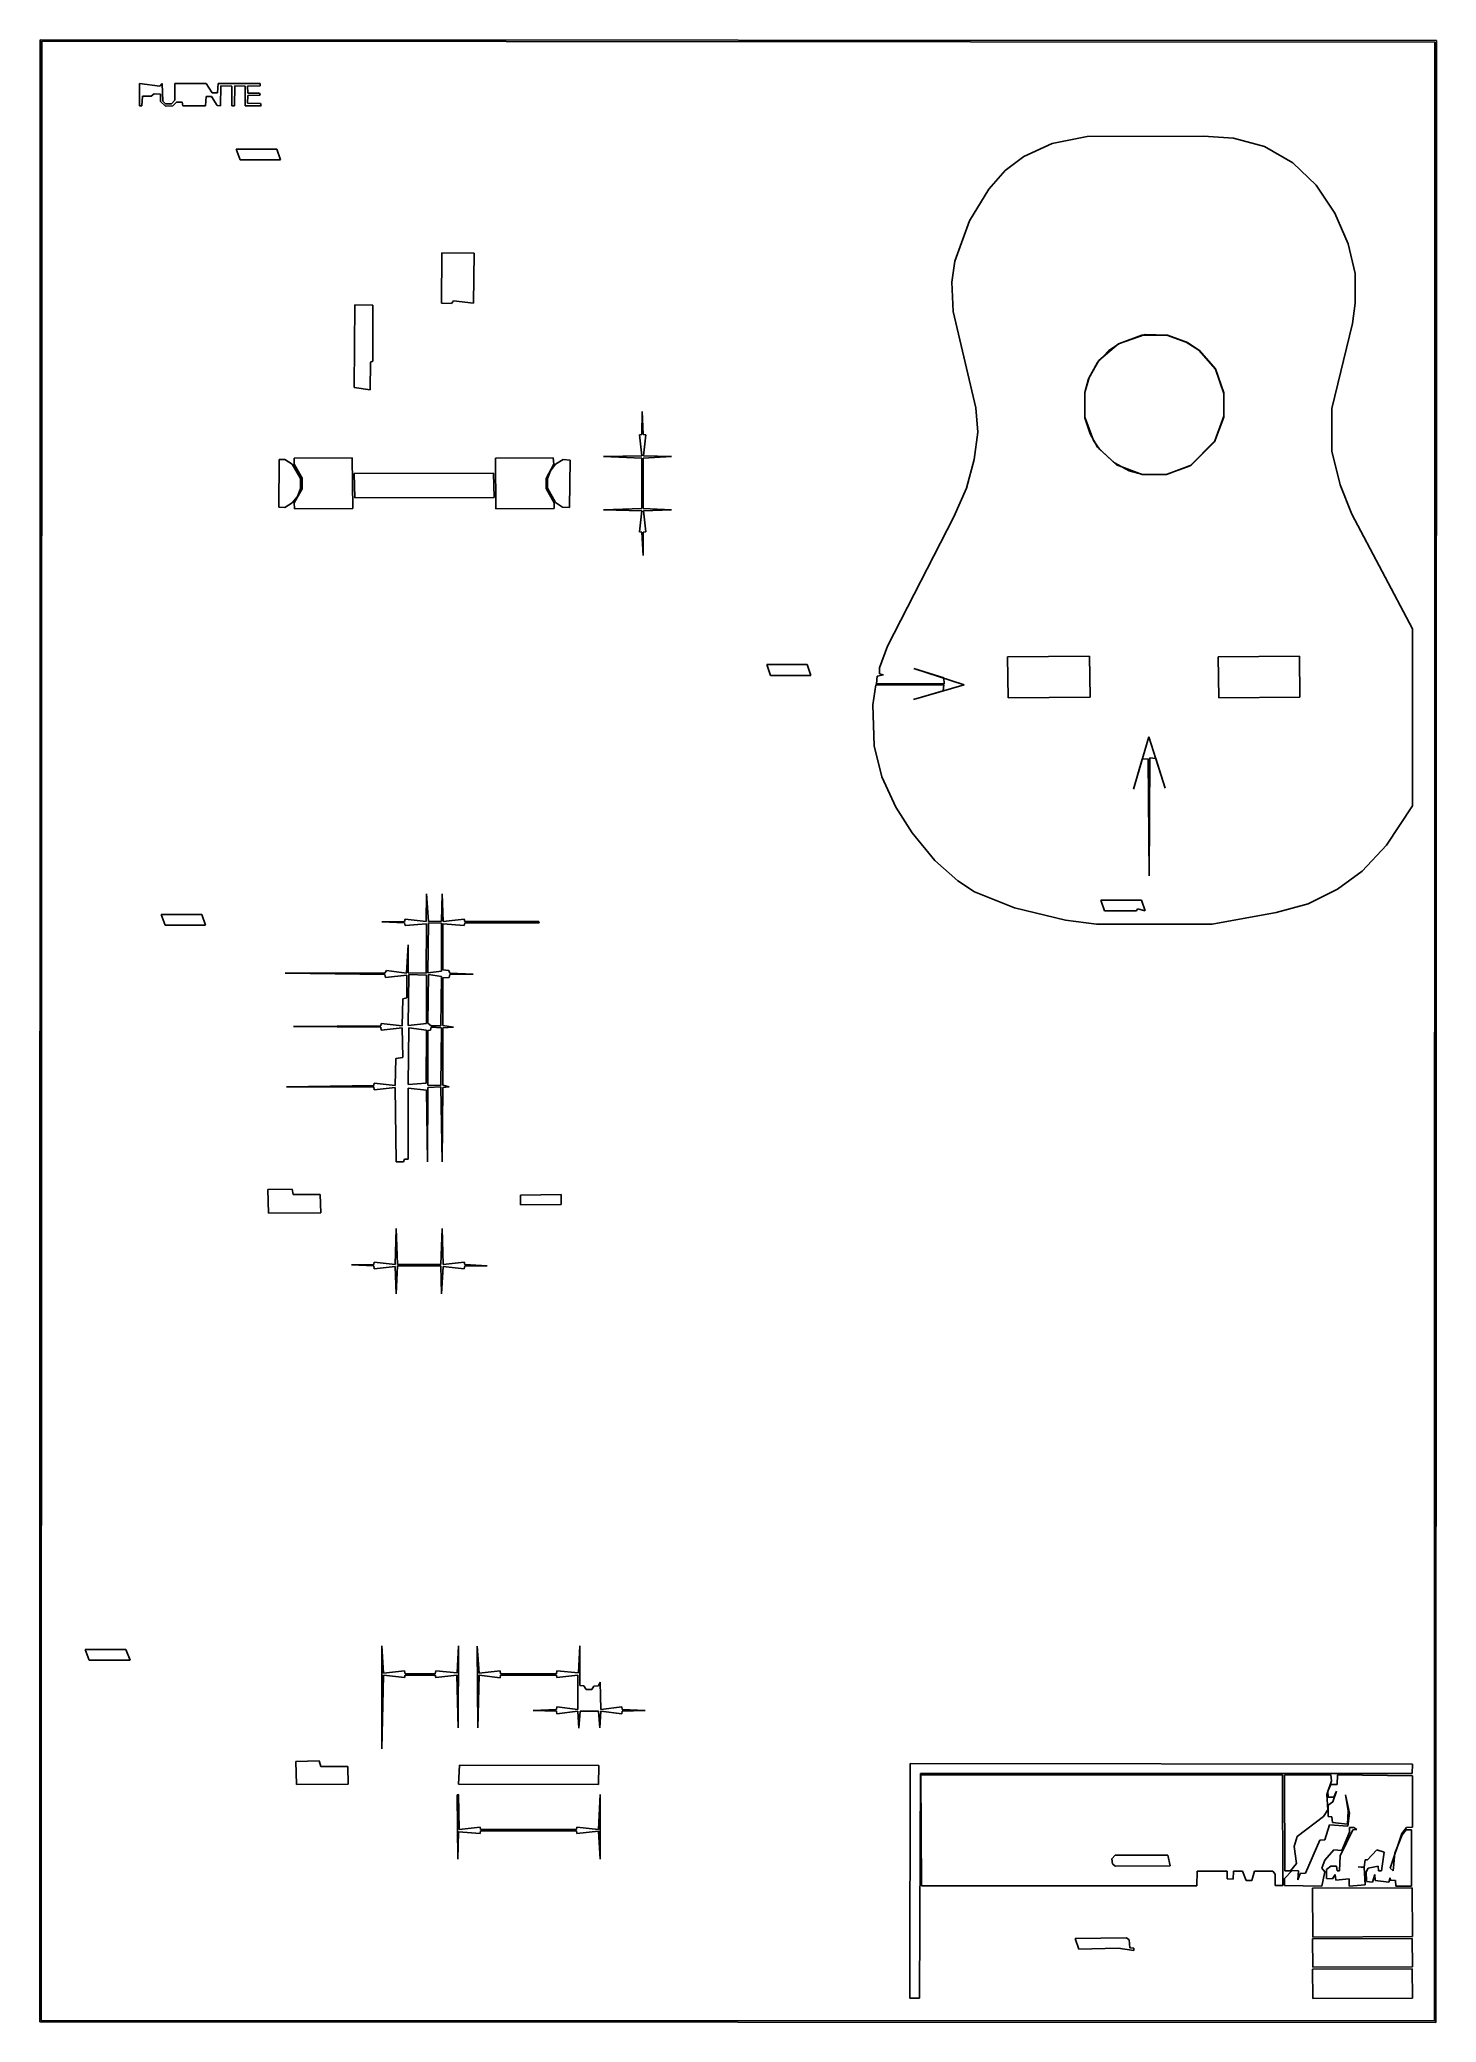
# Model space of a CAD drawing. Extents: x 11 to 201, y 6 to 276.
import ezdxf

# ---------------------------------------------------------------- set-up
doc = ezdxf.new("R2010")
doc.units = 0

msp = doc.modelspace()

# ---------------------------------------------------------------- linework, layer by layer
at = {"layer": 'BRIDGE_ROUTE'}
for p, q in [((129.73, 9.52), (129.79, 41.47)), ((129.79, 41.47), (198.25, 41.4)), ((198.25, 41.4), (198.18, 40.13)), ((131.19, 40.13), (131.06, 9.52)), ((198.18, 40.13), (131.19, 40.13)), ((131.06, 9.52), (129.73, 9.52))]:
    msp.add_line(p, q, dxfattribs=at)
at = {"layer": 'CONTROL_CAVITY'}
for p, q in [((145.29, 260.41), (149.16, 262.19)), ((149.16, 262.19), (153.92, 263.14)), ((153.92, 263.14), (169.74, 263.21)), ((169.74, 263.21), (173.86, 262.95)), ((173.86, 262.95), (178.05, 261.81)), ((142.75, 258.51), (145.29, 260.41)), ((178.05, 261.81), (181.93, 259.59)), ((181.93, 259.59), (185.1, 256.54)), ((140.53, 255.97), (142.75, 258.51)), ((137.86, 251.65), (140.53, 255.97)), ((185.1, 256.54), (187.64, 252.73)), ((135.89, 246.19), (137.86, 251.65)), ((187.64, 252.73), (189.48, 248.54)), ((189.48, 248.54), (190.44, 244.48)), ((135.45, 243.33), (135.89, 246.19)), ((135.64, 239.33), (135.45, 243.33)), ((190.44, 244.48), (190.44, 240.47)), ((190.44, 240.47), (190.06, 237.68)), ((138.75, 226.19), (135.64, 239.33)), ((190.06, 237.68), (187.26, 226.12)), ((139, 222.88), (138.75, 226.19)), ((187.26, 226.12), (187.26, 220.28)), ((138.49, 219.14), (139, 222.88)), ((137.48, 215.26), (138.49, 219.14)), ((187.26, 220.28), (188.4, 215.71)), ((135.76, 211.33), (137.48, 215.26)), ((188.4, 215.71), (189.99, 211.71)), ((126.68, 193.74), (135.76, 211.33)), ((189.99, 211.71), (198.25, 196.09)), ((198.25, 196.09), (198.25, 171.96)), ((125.6, 190.75), (126.68, 193.74)), ((125.22, 188.6), (125.29, 189.61)), ((125.29, 189.61), (126.17, 189.8)), ((125.6, 189.93), (125.6, 190.75)), ((126.17, 189.8), (125.6, 189.93)), ((137.16, 188.47), (130.3, 190.69)), ((130.3, 190.69), (134.37, 189.42)), ((134.37, 189.42), (134.43, 188.6)), ((124.71, 185.74), (125.1, 188.47)), ((125.1, 188.47), (134.37, 188.47)), ((134.43, 188.6), (125.22, 188.6)), ((130.24, 186.44), (137.16, 188.47)), ((134.3, 187.64), (130.24, 186.44)), ((134.37, 188.47), (134.3, 187.64)), ((124.9, 180.15), (124.71, 185.74)), ((125.92, 175.9), (124.9, 180.15)), ((127.83, 171.77), (125.92, 175.9)), ((130.05, 168.27), (127.83, 171.77)), ((198.25, 171.96), (194.69, 166.62)), ((133.16, 164.53), (130.05, 168.27)), ((194.69, 166.62), (191.39, 163.07)), ((136.27, 161.73), (133.16, 164.53)), ((191.39, 163.07), (188.02, 160.59)), ((138.56, 160.27), (136.27, 161.73)), ((144.02, 158.05), (138.56, 160.27)), ((188.02, 160.59), (184.02, 158.62)), ((150.94, 156.4), (144.02, 158.05)), ((179.64, 157.42), (170.94, 155.83)), ((184.02, 158.62), (179.64, 157.42)), ((155.19, 155.83), (150.94, 156.4)), ((170.94, 155.83), (155.19, 155.83))]:
    msp.add_line(p, q, dxfattribs=at)
at = {"layer": 'JACK_ROUTE'}
for p, q in [((63.88, 159.96), (63.82, 156.21)), ((64.14, 156.21), (63.88, 159.96)), ((66.04, 159.96), (65.91, 156.27)), ((66.17, 156.21), (66.04, 159.96)), ((60.9, 156.21), (57.78, 156.15)), ((57.78, 156.15), (60.9, 156.02)), ((60.96, 156.53), (60.9, 156.21)), ((60.9, 156.02), (60.96, 155.64)), ((63.82, 156.21), (60.96, 156.53)), ((60.96, 155.64), (63.88, 155.89)), ((63.88, 155.89), (63.82, 149.16)), ((65.91, 156.27), (64.14, 156.21)), ((66.1, 149.61), (66.1, 155.89)), ((66.1, 155.89), (69.02, 155.64)), ((69.02, 156.53), (66.17, 156.21)), ((69.09, 156.21), (69.02, 156.53)), ((69.02, 155.64), (69.09, 156.02)), ((79.18, 156.21), (69.09, 156.21)), ((69.09, 156.02), (79.25, 156.02)), ((79.25, 156.02), (79.18, 156.21)), ((61.4, 153.04), (61.15, 149.16)), ((61.4, 149.23), (61.4, 153.04)), ((58.23, 149.16), (44.64, 149.16)), ((44.64, 149.16), (58.23, 148.97)), ((58.42, 149.54), (58.23, 149.16)), ((58.23, 148.97), (58.29, 148.59)), ((58.29, 148.59), (61.21, 148.91)), ((61.15, 149.16), (58.42, 149.54)), ((61.21, 148.91), (61.21, 145.8)), ((63.82, 149.16), (61.4, 149.23)), ((66.93, 149.54), (66.1, 149.61)), ((66.1, 148.53), (66.99, 148.59)), ((67.06, 149.16), (66.93, 149.54)), ((66.99, 148.59), (67.06, 148.97)), ((70.23, 149.03), (67.06, 149.16)), ((67.06, 148.97), (70.23, 149.03)), ((66.1, 142.05), (66.1, 148.53)), ((60.64, 145.67), (60.58, 141.99)), ((61.21, 145.8), (60.64, 145.67)), ((57.66, 141.99), (45.78, 141.92)), ((45.78, 141.92), (57.66, 141.8)), ((57.72, 142.3), (57.66, 141.99)), ((57.66, 141.8), (57.72, 141.41)), ((60.58, 141.99), (57.72, 142.3)), ((57.72, 141.41), (60.58, 141.73)), ((60.58, 141.73), (60.64, 137.67)), ((67.56, 141.8), (66.1, 142.05)), ((66.1, 141.73), (67.56, 141.8)), ((66.1, 133.92), (66.1, 141.73)), ((59.69, 137.54), (59.63, 133.86)), ((60.64, 137.67), (59.69, 137.54)), ((56.71, 133.86), (44.83, 133.67)), ((44.83, 133.67), (56.71, 133.67)), ((56.77, 134.18), (56.71, 133.86)), ((56.71, 133.67), (56.77, 133.29)), ((59.63, 133.86), (56.77, 134.18)), ((56.77, 133.29), (59.63, 133.6)), ((59.63, 133.6), (59.75, 123.44)), ((61.4, 123.82), (61.4, 133.48)), ((61.4, 133.48), (63.88, 133.22)), ((63.88, 133.22), (64.01, 123.44)), ((64.01, 123.44), (64.07, 133.6)), ((64.07, 133.6), (65.85, 133.67)), ((65.85, 133.67), (66.04, 123.44)), ((66.04, 123.44), (66.1, 133.6)), ((66.99, 133.67), (66.1, 133.92)), ((66.1, 133.6), (66.99, 133.67)), ((59.75, 123.44), (60.77, 123.44)), ((60.77, 123.44), (60.9, 123.82)), ((60.9, 123.82), (61.4, 123.82)), ((131.25, 39.88), (180.53, 39.94)), ((131.32, 24.83), (131.25, 39.88)), ((180.53, 39.94), (180.59, 24.89)), ((168.85, 24.83), (131.32, 24.83)), ((168.91, 26.8), (168.85, 24.83)), ((172.97, 26.8), (168.91, 26.8)), ((172.97, 25.78), (172.97, 26.8)), ((173.8, 25.72), (172.97, 25.78)), ((173.86, 26.8), (173.8, 25.72)), ((175.07, 26.8), (173.86, 26.8)), ((175.58, 25.53), (175.07, 26.8)), ((176.34, 25.53), (175.58, 25.53)), ((176.72, 26.8), (176.34, 25.53)), ((179.2, 26.8), (176.72, 26.8)), ((179.51, 26.42), (179.2, 26.8)), ((179.51, 24.89), (179.51, 26.42)), ((180.59, 24.89), (179.51, 24.89))]:
    msp.add_line(p, q, dxfattribs=at)
at = {"layer": 'PICKGUARD'}
for p, q in [((11.24, 276.35), (11.18, 6.29)), ((201.49, 276.23), (11.24, 276.35)), ((11.37, 6.48), (11.49, 276.16)), ((11.49, 276.16), (201.29, 276.03)), ((201.29, 276.03), (201.23, 6.41)), ((201.42, 6.22), (201.49, 276.23)), ((11.18, 6.29), (201.42, 6.22)), ((201.23, 6.41), (11.37, 6.48))]:
    msp.add_line(p, q, dxfattribs=at)
at = {"layer": 'SMALL_FEATURE'}
for p, q in [((24.76, 270.38), (24.76, 267.33)), ((27.56, 270), (24.76, 270.38)), ((27.88, 270.38), (27.56, 270)), ((27.94, 267.97), (27.88, 270.38)), ((33.85, 270.38), (29.59, 270.38)), ((29.59, 270.38), (29.59, 268.1)), ((34.67, 269.11), (33.85, 270.38)), ((35.5, 270.38), (35.43, 269.11)), ((41.21, 270.38), (35.5, 270.38)), ((41.21, 270.07), (41.21, 270.38)), ((25.08, 267.33), (25.21, 268.67)), ((25.21, 268.67), (26.35, 268.67)), ((26.35, 268.67), (26.8, 268.99)), ((26.8, 268.99), (27.62, 268.92)), ((27.62, 268.92), (27.62, 267.91)), ((27.62, 267.91), (28.32, 267.27)), ((28.32, 267.59), (27.94, 267.97)), ((29.15, 267.59), (28.32, 267.59)), ((29.59, 268.1), (29.15, 267.59)), ((29.34, 267.33), (29.84, 267.84)), ((29.84, 267.84), (30.61, 267.84)), ((30.61, 267.84), (30.67, 267.33)), ((33.78, 267.33), (33.85, 268.61)), ((33.85, 268.61), (34.61, 268.61)), ((34.61, 268.61), (35.37, 267.4)), ((35.43, 269.11), (34.67, 269.11)), ((35.81, 267.33), (35.88, 270.07)), ((35.88, 270.07), (37.34, 270)), ((37.34, 270), (37.34, 267.33)), ((37.72, 267.33), (37.78, 270.07)), ((37.78, 270.07), (39.18, 270)), ((39.18, 270), (39.18, 267.33)), ((39.5, 270), (41.21, 270.07)), ((39.56, 269.05), (39.5, 270)), ((39.5, 267.72), (39.56, 268.73)), ((41.28, 267.65), (39.5, 267.72)), ((41.15, 269.05), (39.56, 269.05)), ((39.56, 268.73), (41.21, 268.8)), ((41.21, 268.8), (41.15, 269.05)), ((41.34, 267.33), (41.28, 267.65)), ((24.76, 267.33), (25.08, 267.33)), ((28.32, 267.27), (29.34, 267.33)), ((30.67, 267.33), (33.78, 267.33)), ((35.37, 267.4), (35.81, 267.33)), ((37.34, 267.33), (37.72, 267.33)), ((39.18, 267.33), (41.34, 267.33)), ((37.97, 261.43), (38.48, 259.97)), ((43.5, 261.43), (37.97, 261.43)), ((38.48, 259.97), (44.01, 259.97)), ((44.01, 259.97), (43.5, 261.43)), ((65.91, 240.47), (65.98, 247.33)), ((65.98, 247.33), (70.36, 247.27)), ((70.36, 247.27), (70.29, 240.47)), ((67.31, 240.41), (65.91, 240.47)), ((67.56, 240.79), (67.31, 240.41)), ((70.29, 240.47), (67.56, 240.79)), ((54.04, 228.98), (54.1, 240.22)), ((54.1, 240.22), (56.58, 240.16)), ((56.58, 240.16), (56.58, 232.54)), ((161.8, 236.16), (158.18, 234.89)), ((158.31, 234.95), (161.35, 236.09)), ((161.35, 236.09), (164.78, 236.09)), ((164.85, 236.09), (161.8, 236.16)), ((164.78, 236.09), (167.39, 235.14)), ((167.58, 235.08), (164.85, 236.09)), ((167.39, 235.14), (169.1, 234.06)), ((169.23, 234), (167.58, 235.08)), ((56.26, 232.41), (56.2, 228.66)), ((56.58, 232.54), (56.26, 232.41)), ((154.11, 230.12), (155.32, 232.35)), ((155.51, 232.66), (154.18, 230.31)), ((155.32, 232.35), (156.85, 234)), ((158.18, 234.89), (155.51, 232.66)), ((156.85, 234), (158.31, 234.95)), ((169.1, 234.06), (171.39, 231.46)), ((171.39, 231.52), (169.23, 234)), ((154.18, 230.31), (153.61, 228.28)), ((153.61, 228.28), (154.11, 230.12)), ((172.53, 228.22), (171.39, 231.52)), ((171.39, 231.46), (172.53, 228.16)), ((56.2, 228.66), (54.04, 228.98)), ((153.61, 228.28), (153.61, 224.85)), ((153.61, 224.92), (153.61, 228.28)), ((172.53, 224.92), (172.53, 228.22)), ((172.53, 228.16), (172.53, 225.04)), ((93.28, 225.68), (93.22, 222.57)), ((93.41, 222.57), (93.28, 225.68)), ((154.75, 221.74), (153.61, 224.92)), ((153.61, 224.85), (154.3, 222.63)), ((171.26, 221.55), (172.53, 224.92)), ((172.53, 225.04), (171.32, 221.68)), ((93.22, 222.57), (92.9, 222.5)), ((92.9, 222.5), (93.22, 219.65)), ((93.79, 222.5), (93.41, 222.57)), ((93.47, 219.65), (93.79, 222.5)), ((154.3, 222.63), (155.32, 220.85)), ((155.57, 220.54), (154.75, 221.74)), ((171.32, 221.68), (167.96, 218.31)), ((168.08, 218.38), (171.26, 221.55)), ((43.75, 212.66), (43.81, 219.14)), ((43.81, 219.14), (44.58, 219.14)), ((44.58, 219.14), (45.59, 218.5)), ((45.85, 219.33), (53.78, 219.39)), ((45.85, 218.5), (45.85, 219.33)), ((53.78, 219.39), (53.85, 212.47)), ((73.28, 219.33), (81.15, 219.39)), ((73.34, 212.41), (73.28, 219.33)), ((81.15, 219.39), (81.22, 218.5)), ((81.47, 218.5), (82.49, 219.14)), ((82.49, 219.14), (83.44, 219.07)), ((83.44, 219.07), (83.38, 212.6)), ((93.22, 219.65), (88.01, 219.58)), ((88.01, 219.58), (93.22, 219.33)), ((93.22, 219.33), (93.22, 212.47)), ((93.41, 219.33), (97.28, 219.58)), ((93.41, 212.47), (93.41, 219.33)), ((97.28, 219.58), (93.47, 219.65)), ((155.32, 220.85), (157.92, 218.44)), ((157.61, 218.69), (155.57, 220.54)), ((45.59, 218.5), (46.74, 216.54)), ((46.93, 216.6), (45.85, 218.5)), ((46.74, 216.54), (46.74, 215.2)), ((46.93, 215.14), (46.93, 216.6)), ((54.04, 217.23), (73.03, 217.3)), ((54.1, 213.93), (54.04, 217.23)), ((73.03, 217.3), (73.09, 213.99)), ((81.22, 218.5), (80.2, 216.54)), ((80.2, 216.54), (80.2, 215.2)), ((80.39, 216.54), (80.77, 217.61)), ((80.39, 215.26), (80.39, 216.54)), ((80.77, 217.61), (81.47, 218.5)), ((159.64, 217.61), (157.61, 218.69)), ((157.92, 218.44), (161.42, 217.11)), ((161.48, 217.11), (159.64, 217.61)), ((161.42, 217.11), (164.72, 217.11)), ((164.66, 217.11), (161.48, 217.11)), ((167.96, 218.31), (164.66, 217.11)), ((164.72, 217.11), (168.08, 218.38)), ((46.29, 214.12), (45.59, 213.23)), ((45.85, 213.23), (46.93, 215.14)), ((46.74, 215.2), (46.29, 214.12)), ((73.09, 213.99), (54.1, 213.93)), ((80.2, 215.2), (81.28, 213.23)), ((81.47, 213.3), (80.39, 215.26)), ((44.58, 212.6), (43.75, 212.66)), ((45.59, 213.23), (44.58, 212.6)), ((45.91, 212.41), (45.85, 213.23)), ((53.85, 212.47), (45.91, 212.41)), ((81.28, 212.47), (73.34, 212.41)), ((81.28, 213.23), (81.28, 212.47)), ((82.42, 212.66), (81.47, 213.3)), ((83.38, 212.6), (82.42, 212.66)), ((93.22, 212.47), (88.01, 212.28)), ((88.01, 212.28), (93.22, 212.15)), ((93.22, 212.15), (92.9, 209.3)), ((97.28, 212.28), (93.41, 212.47)), ((93.47, 212.15), (97.28, 212.28)), ((93.79, 209.3), (93.47, 212.15)), ((92.9, 209.3), (93.22, 209.23)), ((93.22, 209.23), (93.41, 206.06)), ((93.41, 209.23), (93.79, 209.3)), ((93.41, 206.06), (93.41, 209.23)), ((143.07, 192.28), (154.24, 192.34)), ((143.13, 186.69), (143.07, 192.28)), ((154.24, 192.34), (154.3, 186.75)), ((171.77, 192.28), (182.82, 192.34)), ((171.83, 186.69), (171.77, 192.28)), ((182.82, 192.34), (182.88, 186.75)), ((110.24, 191.2), (110.74, 189.74)), ((115.76, 191.2), (110.24, 191.2)), ((110.74, 189.74), (116.27, 189.74)), ((116.27, 189.74), (115.76, 191.2)), ((154.3, 186.75), (143.13, 186.69)), ((182.88, 186.75), (171.83, 186.69)), ((162.31, 181.36), (160.21, 174.24)), ((164.53, 174.37), (162.31, 181.36)), ((160.21, 174.24), (161.42, 178.31)), ((161.42, 178.31), (162.24, 178.37)), ((162.24, 178.37), (162.37, 162.43)), ((162.37, 162.43), (162.43, 178.5)), ((162.43, 178.5), (163.26, 178.43)), ((163.26, 178.43), (164.53, 174.37)), ((27.75, 157.16), (28.26, 155.7)), ((33.27, 157.16), (27.75, 157.16)), ((33.78, 155.7), (33.27, 157.16)), ((155.77, 159.13), (156.27, 157.67)), ((161.29, 159.13), (155.77, 159.13)), ((156.27, 157.67), (160.65, 157.67)), ((160.65, 157.67), (160.78, 157.92)), ((160.78, 157.92), (161.8, 157.67)), ((161.8, 157.67), (161.29, 159.13)), ((28.26, 155.7), (33.78, 155.7)), ((64.07, 149.23), (64.14, 156.02)), ((64.14, 156.02), (65.91, 155.96)), ((65.91, 155.96), (65.91, 149.42)), ((61.4, 142.05), (61.47, 148.97)), ((61.47, 148.97), (63.88, 148.91)), ((63.88, 148.91), (63.88, 142.3)), ((65.91, 149.42), (64.07, 149.23)), ((64.07, 142.37), (64.14, 148.97)), ((64.14, 148.97), (65.91, 148.72)), ((65.91, 148.72), (65.85, 141.99)), ((63.88, 142.3), (61.4, 142.05)), ((61.4, 133.99), (61.47, 141.73)), ((61.47, 141.73), (63.88, 141.41)), ((63.88, 141.41), (63.82, 134.18)), ((64.52, 141.99), (64.07, 142.37)), ((64.07, 141.35), (64.45, 141.41)), ((64.07, 133.92), (64.07, 141.35)), ((64.45, 141.41), (64.52, 141.8)), ((65.85, 141.99), (64.52, 141.99)), ((64.52, 141.8), (65.91, 141.73)), ((65.91, 141.73), (65.85, 133.86)), ((63.82, 134.18), (61.4, 133.99)), ((65.85, 133.86), (64.07, 133.92)), ((42.29, 119.7), (45.59, 119.76)), ((42.35, 116.46), (42.29, 119.7)), ((45.59, 119.76), (45.72, 119)), ((45.72, 119), (49.4, 119)), ((49.4, 119), (49.47, 116.52)), ((76.71, 118.94), (82.23, 119)), ((76.71, 117.6), (76.71, 118.94)), ((82.23, 119), (82.23, 117.67)), ((49.47, 116.52), (42.35, 116.46)), ((82.23, 117.67), (76.71, 117.6)), ((59.75, 114.36), (59.63, 109.47)), ((59.94, 109.47), (59.75, 114.36)), ((66.04, 114.36), (65.85, 109.47)), ((66.17, 109.47), (66.04, 114.36)), ((56.71, 109.47), (53.66, 109.41)), ((53.66, 109.41), (56.71, 109.28)), ((56.77, 109.79), (56.71, 109.47)), ((56.71, 109.28), (56.77, 108.9)), ((59.63, 109.47), (56.77, 109.79)), ((56.77, 108.9), (59.63, 109.22)), ((59.63, 109.22), (59.75, 105.47)), ((59.75, 105.47), (59.94, 109.28)), ((65.85, 109.47), (59.94, 109.47)), ((59.94, 109.28), (65.85, 109.28)), ((65.85, 109.28), (65.91, 105.47)), ((65.91, 105.47), (66.17, 109.22)), ((69.02, 109.79), (66.17, 109.47)), ((66.17, 109.22), (69.02, 108.9)), ((69.09, 109.47), (69.02, 109.79)), ((69.02, 108.9), (69.09, 109.28)), ((72.14, 109.28), (69.09, 109.47)), ((69.09, 109.28), (72.14, 109.28)), ((17.4, 57.02), (17.91, 55.56)), ((22.92, 57.02), (17.4, 57.02)), ((23.5, 55.56), (22.92, 57.02)), ((57.78, 57.53), (57.78, 43.5)), ((58.04, 53.78), (57.78, 57.53)), ((68.26, 57.53), (68.07, 53.85)), ((68.2, 46.35), (68.26, 57.53)), ((70.8, 57.47), (70.87, 46.35)), ((71.06, 53.78), (70.8, 57.47)), ((84.77, 57.53), (84.58, 53.85)), ((84.77, 52.13), (84.77, 57.53)), ((17.91, 55.56), (23.5, 55.56)), ((60.9, 54.1), (58.04, 53.78)), ((60.96, 53.72), (60.9, 54.1)), ((65.15, 54.1), (65.09, 53.72)), ((68.07, 53.85), (65.15, 54.1)), ((73.91, 54.1), (71.06, 53.78)), ((73.98, 53.72), (73.91, 54.1)), ((81.66, 54.1), (81.6, 53.72)), ((84.58, 53.85), (81.66, 54.1)), ((57.78, 43.5), (58.04, 53.53)), ((58.04, 53.53), (60.9, 53.21)), ((60.9, 53.21), (60.96, 53.53)), ((65.09, 53.72), (60.96, 53.72)), ((60.96, 53.53), (65.09, 53.53)), ((65.09, 53.53), (65.15, 53.21)), ((65.15, 53.21), (68.01, 53.53)), ((68.01, 53.53), (68.2, 46.35)), ((70.87, 46.35), (71.06, 53.53)), ((71.06, 53.53), (73.91, 53.15)), ((73.91, 53.15), (73.98, 53.53)), ((81.6, 53.72), (73.98, 53.72)), ((73.98, 53.53), (81.6, 53.53)), ((81.6, 53.53), (81.66, 53.21)), ((81.66, 53.21), (84.52, 53.53)), ((84.52, 53.53), (84.52, 48.83)), ((85.34, 52.07), (84.77, 52.13)), ((85.66, 51.56), (85.34, 52.07)), ((86.42, 51.56), (85.66, 51.56)), ((86.68, 52.01), (86.42, 51.56)), ((87.31, 52.07), (86.68, 52.01)), ((87.57, 52.58), (87.31, 52.07)), ((87.63, 48.83), (87.57, 52.58)), ((81.6, 48.83), (78.42, 48.7)), ((78.42, 48.7), (81.6, 48.64)), ((81.66, 49.21), (81.6, 48.83)), ((81.6, 48.64), (81.66, 48.26)), ((84.52, 48.83), (81.66, 49.21)), ((81.66, 48.26), (84.52, 48.64)), ((84.52, 48.64), (84.65, 46.29)), ((84.65, 46.29), (84.84, 48.64)), ((84.84, 48.64), (87.31, 48.64)), ((87.31, 48.64), (87.5, 46.35)), ((87.5, 46.35), (87.63, 48.64)), ((90.49, 49.21), (87.63, 48.83)), ((87.63, 48.64), (90.49, 48.26)), ((90.55, 48.83), (90.49, 49.21)), ((90.49, 48.26), (90.55, 48.64)), ((93.66, 48.7), (90.55, 48.83)), ((90.55, 48.64), (93.66, 48.7)), ((46.1, 41.78), (49.28, 41.85)), ((46.16, 38.61), (46.1, 41.78)), ((49.28, 41.85), (49.47, 41.08)), ((49.47, 41.08), (53.15, 41.08)), ((53.15, 41.08), (53.21, 38.67)), ((68.26, 38.67), (68.39, 41.28)), ((68.39, 41.28), (87.38, 41.21)), ((87.38, 41.21), (87.31, 38.61)), ((53.21, 38.67), (46.16, 38.61)), ((87.31, 38.61), (68.26, 38.67)), ((180.78, 39.88), (187.13, 39.94)), ((180.85, 26.86), (180.78, 39.88)), ((187.2, 39.12), (186.56, 37.27)), ((186.69, 37.72), (187.13, 38.61)), ((187.13, 39.94), (187.2, 39.12)), ((187.13, 38.61), (187.96, 38.61)), ((187.96, 38.61), (188.02, 39.94)), ((188.02, 39.94), (198.25, 39.81)), ((198.25, 39.81), (198.25, 32.83)), ((68.26, 37.27), (68.07, 37.21)), ((68.07, 37.21), (68.14, 28.45)), ((68.33, 32.51), (68.26, 37.27)), ((87.57, 37.27), (87.31, 32.51)), ((87.57, 28.45), (87.57, 37.27)), ((186.69, 35.18), (186.12, 34.29)), ((186.56, 37.27), (186.69, 35.18)), ((186.75, 36.89), (186.69, 37.72)), ((187.52, 36.89), (186.75, 36.89)), ((186.75, 35.81), (187.39, 36.26)), ((186.75, 34.29), (186.75, 35.81)), ((187.39, 36.26), (187.9, 37.72)), ((187.9, 37.72), (187.52, 36.89)), ((189.67, 34.73), (189.1, 37.21)), ((189.1, 37.21), (189.48, 35.05)), ((71.18, 32.83), (68.33, 32.51)), ((71.25, 32.51), (71.18, 32.83)), ((84.33, 32.51), (71.25, 32.51)), ((84.39, 32.83), (84.33, 32.51)), ((87.31, 32.51), (84.39, 32.83)), ((186.12, 34.29), (182.5, 31.56)), ((186.31, 31.11), (186.94, 33.15)), ((187.26, 34.23), (186.75, 34.29)), ((186.94, 33.15), (189.42, 32.96)), ((187.32, 33.46), (187.26, 34.23)), ((189.36, 33.21), (187.32, 33.46)), ((188.4, 28.89), (190.12, 32.45)), ((189.48, 35.05), (189.36, 33.21)), ((189.42, 32.96), (189.67, 34.73)), ((190.25, 32.77), (189.67, 32.77)), ((189.67, 32.77), (189.67, 32.13)), ((190.12, 32.45), (190.63, 32.51)), ((190.63, 32.51), (190.25, 32.77)), ((197.42, 32.77), (196.79, 31.94)), ((196.85, 31.75), (197.36, 32.45)), ((197.36, 32.45), (198.12, 32.45)), ((198.25, 32.83), (197.42, 32.77)), ((198.12, 32.45), (198.12, 24.76)), ((68.14, 28.45), (68.26, 32.19)), ((68.26, 32.19), (71.18, 31.94)), ((71.18, 31.94), (71.25, 32.32)), ((71.25, 32.32), (84.33, 32.32)), ((84.33, 32.32), (84.39, 31.94)), ((84.39, 31.94), (87.31, 32.26)), ((87.31, 32.26), (87.57, 28.45)), ((182.5, 31.56), (182.12, 30.16)), ((182.12, 30.16), (182.44, 27.88)), ((183.64, 26.54), (185.61, 31.05)), ((185.61, 31.05), (186.31, 31.11)), ((187.52, 29.72), (186.31, 28.32)), ((188.6, 29.65), (187.52, 29.72)), ((189.67, 32.13), (188.6, 29.65)), ((193.36, 29.72), (192.09, 28.38)), ((194.37, 29.4), (193.36, 29.72)), ((196.79, 31.94), (195.2, 27.24)), ((195.83, 29.27), (196.85, 31.75)), ((157.73, 29.02), (157.29, 28.51)), ((157.29, 28.51), (157.35, 27.81)), ((157.35, 27.81), (157.73, 27.5)), ((164.91, 29.02), (157.73, 29.02)), ((157.73, 27.5), (165.23, 27.56)), ((165.23, 27.56), (164.91, 29.02)), ((182.44, 27.88), (181.61, 26.86)), ((186.31, 28.32), (185.86, 27.24)), ((185.86, 27.24), (186.31, 26.73)), ((186.5, 27.05), (187.13, 27.5)), ((186.5, 25.84), (186.5, 27.05)), ((187.13, 27.5), (187.9, 27.5)), ((187.9, 27.5), (187.96, 26.86)), ((188.28, 26.86), (188.4, 28.89)), ((191.64, 27.37), (190.82, 27.43)), ((190.82, 27.43), (191.64, 27.31)), ((191.77, 28.38), (191.64, 27.37)), ((191.64, 27.31), (191.77, 24.96)), ((192.09, 28.38), (191.77, 28.38)), ((191.9, 26.73), (192.21, 27.24)), ((192.21, 27.24), (193.55, 27.5)), ((193.55, 27.5), (193.61, 26.86)), ((193.99, 26.86), (194.37, 29.4)), ((195.2, 27.24), (195.58, 26.86)), ((195.58, 26.86), (195.83, 29.27)), ((180.78, 25.84), (181.86, 26.92)), ((180.78, 24.89), (180.78, 25.84)), ((185.86, 24.76), (180.78, 24.89)), ((181.61, 26.86), (180.85, 26.86)), ((181.86, 26.92), (182.69, 26.86)), ((182.69, 26.86), (182.63, 25.65)), ((182.63, 25.65), (182.94, 26.48)), ((182.94, 26.48), (183.64, 26.54)), ((184.59, 24.51), (198.18, 24.57)), ((184.66, 17.84), (184.59, 24.51)), ((186.31, 26.73), (185.86, 24.76)), ((187.32, 25.78), (186.5, 25.84)), ((187.71, 26.35), (187.32, 25.78)), ((187.77, 25.59), (187.71, 26.35)), ((189.61, 25.78), (187.77, 25.59)), ((187.96, 26.86), (188.28, 26.86)), ((189.61, 24.76), (189.61, 25.78)), ((191.77, 24.96), (189.61, 24.76)), ((191.96, 25.4), (191.9, 26.73)), ((192.79, 25.34), (191.96, 25.4)), ((193.1, 26.35), (192.79, 25.34)), ((193.17, 25.53), (193.1, 26.35)), ((195.01, 25.34), (193.17, 25.53)), ((193.61, 26.86), (193.99, 26.86)), ((195.2, 25.91), (195.01, 25.34)), ((195.26, 25.59), (195.2, 25.91)), ((195.9, 25.53), (195.26, 25.59)), ((195.96, 24.76), (195.9, 25.53)), ((198.12, 24.76), (195.96, 24.76)), ((198.18, 24.57), (198.25, 17.91)), ((159.26, 17.72), (152.27, 17.65)), ((152.27, 17.65), (152.78, 16.19)), ((152.78, 16.19), (158.12, 16.32)), ((158.12, 16.32), (160.27, 16)), ((159.64, 17.46), (159.26, 17.72)), ((159.7, 16.38), (159.64, 17.46)), ((160.27, 16.32), (159.7, 16.38)), ((160.27, 16), (160.27, 16.32)), ((184.59, 17.59), (198.18, 17.65)), ((184.66, 13.72), (184.59, 17.59)), ((198.25, 17.91), (184.66, 17.84)), ((198.18, 17.65), (198.25, 13.78)), ((184.59, 13.46), (198.18, 13.53)), ((198.25, 13.78), (184.66, 13.72)), ((198.18, 13.53), (198.25, 9.52)), ((184.66, 9.46), (184.59, 13.46)), ((198.25, 9.52), (184.66, 9.46))]:
    msp.add_line(p, q, dxfattribs=at)

doc.saveas('drawing.dxf')
